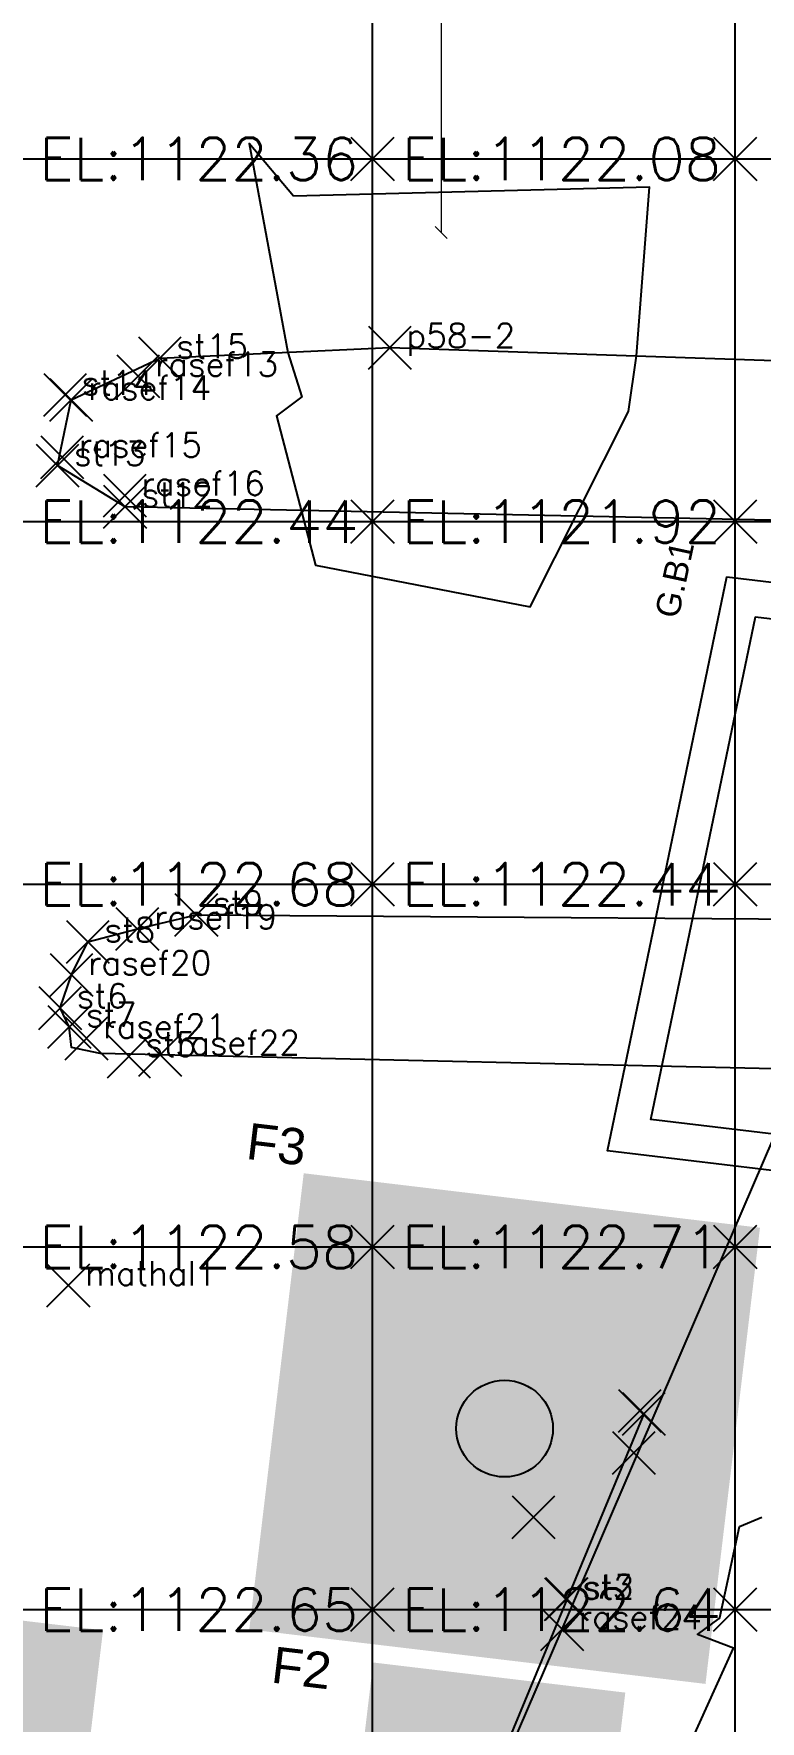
# Model space of a CAD drawing. Header units: metres. Extents: x -212 to 353974, y -37 to 356021.
# Drawn here: x 353797.36 to 353803.37, y 355927.13 to 355941.08 of the extents above; entities that cross this region are included whole.
import ezdxf
from ezdxf.enums import TextEntityAlignment as Align
from ezdxf.lldxf.tags import DXFTag

# ---------------------------------------------------------------- set-up
doc = ezdxf.new("R2010")
doc.units = ezdxf.units.M
doc.linetypes.add('( Hidden )', pattern=[0.375, 0.25, -0.125])
for name, color, linetype in [('C-TOPO-MINR', 8, 'Continuous'), ('C-TOPO-TEXT', 7, 'Continuous'), ('Obs.ts.td2', 7, 'Continuous'), ('Obs.ts.td2_Mark', 7, 'Continuous'), ('P-R-WPUS', 4, 'DRAIN_PIPE'), ('S-S-COLUMN', 60, 'Continuous'), ('S-S-COLUMN HATCH', 250, 'Continuous'), ('S-TEXT- BEAMS', 7, 'Continuous'), ('S-Text-Col.', 7, 'Continuous'), ('Survey.td2', 7, 'Continuous'), ('V-NODE', 1, 'Continuous')]:
    doc.layers.add(name, color=color, linetype=linetype)
doc.layers.add('S-D-WATER PROOF', color=8, linetype='( Hidden )', lineweight=0)
doc.layers.add('S-DIMENSIONS', color=134, linetype='Continuous', lineweight=13)
doc.styles.add('ARIAL', font='arial.ttf')
doc.styles.add('Site 1-200 (m)', font='arial.ttf', dxfattribs={"width": 0.85, "height": 0.2})
doc.styles.get("Standard").update_dxf_attribs({"font": 'simplex.shx'})
tags = doc.linetypes.add('DRAIN_PIPE', pattern='A,0.5,-0.2,["D",Standard,S=0.1,R=0,X=-0.1,Y=-0.05],-0.2', length=0.9).pattern_tags.tags
tags[6] = DXFTag(74, 10)
doc.dimstyles.new('FC 1-100 (m)', dxfattribs={"dimtxt": 0.2, "dimasz": 0.1, "dimexe": 0.144, "dimexo": 0.144, "dimgap": 0.072, "dimtad": 1, "dimzin": 1, "dimdsep": 46, "dimtxsty": 'Site 1-200 (m)', "dimblk": 'OBLIQUE', "dimcen": 90, "dimse1": 1, "dimse2": 1, "dimclrd": 256, "dimclrt": 256, "dimadec": 3, "dimazin": 0, "dimtfac": 1, "dimtix": 1, "dimtmove": 2, "dimatfit": 3, "dimfxl": 0.144, "dimtolj": 1, "dimlwd": -1, "dimarcsym": 0})

# ---------------------------------------------------------------- blocks, each defined once
blk = doc.blocks.new('*U1')
at = {"color": 0, "linetype": 'ByBlock', "lineweight": -2, "transparency": 16777216}
for p, q in [((-0.707, -0.707), (0.707, 0.707)), ((-0.707, 0.707), (0.707, -0.707))]:
    blk.add_line(p, q, dxfattribs=at)
blk = doc.blocks.new('*U587', base_point=(353802.3279, 355929.345, 1122.9365))
at = {"layer": 'V-NODE', "lineweight": -2, "xscale": 0.25, "yscale": 0.25, "zscale": 0.25}
blk.add_blockref('*U1', (353802.3279, 355929.345, 1122.9365), dxfattribs=at)
blk = doc.blocks.new('*U595', base_point=(353801.4975, 355928.8144, 1122.6279))
at = {"layer": 'V-NODE', "lineweight": -2, "xscale": 0.25, "yscale": 0.25, "zscale": 0.25}
blk.add_blockref('*U1', (353801.4975, 355928.8144, 1122.6279), dxfattribs=at)
blk = doc.blocks.new('*U596', base_point=(353802.4089, 355929.6684, 1122.6237))
at = {"layer": 'V-NODE', "lineweight": -2, "xscale": 0.25, "yscale": 0.25, "zscale": 0.25}
blk.add_blockref('*U1', (353802.4089, 355929.6684, 1122.6237), dxfattribs=at)
blk = doc.blocks.new('*U597', base_point=(353802.3763, 355929.6923, 1122.6307))
at = {"layer": 'V-NODE', "lineweight": -2, "xscale": 0.25, "yscale": 0.25, "zscale": 0.25}
blk.add_blockref('*U1', (353802.3763, 355929.6923, 1122.6307), dxfattribs=at)
blk = doc.blocks.new('*U915', base_point=(353801.7733, 355928.1382, 1122.6274))
at = {"layer": 'V-NODE', "lineweight": -2, "xscale": 0.25, "yscale": 0.25, "zscale": 0.25}
blk.add_blockref('*U1', (353801.7733, 355928.1382, 1122.6274), dxfattribs=at)
blk = doc.blocks.new('*U916', base_point=(353801.7653, 355928.1364, 1122.6273))
at = {"layer": 'V-NODE', "lineweight": -2, "xscale": 0.25, "yscale": 0.25, "zscale": 0.25}
blk.add_blockref('*U1', (353801.7653, 355928.1364, 1122.6273), dxfattribs=at)
blk = doc.blocks.new('*U918', base_point=(353798.1506, 355932.6253, 1122.5483))
at = {"layer": 'V-NODE', "lineweight": -2, "xscale": 0.25, "yscale": 0.25, "zscale": 0.25}
blk.add_blockref('*U1', (353798.1506, 355932.6253, 1122.5483), dxfattribs=at)
blk = doc.blocks.new('*U919', base_point=(353797.5833, 355933.0253, 1122.5503))
at = {"layer": 'V-NODE', "lineweight": -2, "xscale": 0.25, "yscale": 0.25, "zscale": 0.25}
blk.add_blockref('*U1', (353797.5833, 355933.0253, 1122.5503), dxfattribs=at)
blk = doc.blocks.new('*U920', base_point=(353797.6584, 355932.8697, 1122.5392))
at = {"layer": 'V-NODE', "lineweight": -2, "xscale": 0.25, "yscale": 0.25, "zscale": 0.25}
blk.add_blockref('*U1', (353797.6584, 355932.8697, 1122.5392), dxfattribs=at)
blk = doc.blocks.new('*U921', base_point=(353797.8124, 355933.5727, 1122.5284))
at = {"layer": 'V-NODE', "lineweight": -2, "xscale": 0.25, "yscale": 0.25, "zscale": 0.25}
blk.add_blockref('*U1', (353797.8124, 355933.5727, 1122.5284), dxfattribs=at)
blk = doc.blocks.new('*U922', base_point=(353798.7089, 355933.7949, 1122.5351))
at = {"layer": 'V-NODE', "lineweight": -2, "xscale": 0.25, "yscale": 0.25, "zscale": 0.25}
blk.add_blockref('*U1', (353798.7089, 355933.7949, 1122.5351), dxfattribs=at)
blk = doc.blocks.new('*U925', base_point=(353798.1191, 355937.1719, 1122.4441))
at = {"layer": 'V-NODE', "lineweight": -2, "xscale": 0.25, "yscale": 0.25, "zscale": 0.25}
blk.add_blockref('*U1', (353798.1191, 355937.1719, 1122.4441), dxfattribs=at)
blk = doc.blocks.new('*U926', base_point=(353797.5603, 355937.5121, 1122.4236))
at = {"layer": 'V-NODE', "lineweight": -2, "xscale": 0.25, "yscale": 0.25, "zscale": 0.25}
blk.add_blockref('*U1', (353797.5603, 355937.5121, 1122.4236), dxfattribs=at)
blk = doc.blocks.new('*U927', base_point=(353797.6246, 355938.0972, 1122.4133))
at = {"layer": 'V-NODE', "lineweight": -2, "xscale": 0.25, "yscale": 0.25, "zscale": 0.25}
blk.add_blockref('*U1', (353797.6246, 355938.0972, 1122.4133), dxfattribs=at)
blk = doc.blocks.new('*U928', base_point=(353798.4063, 355938.3995, 1122.418))
at = {"layer": 'V-NODE', "lineweight": -2, "xscale": 0.25, "yscale": 0.25, "zscale": 0.25}
blk.add_blockref('*U1', (353798.4063, 355938.3995, 1122.418), dxfattribs=at)
blk = doc.blocks.new('*U957', base_point=(353798.2289, 355938.2508, 1122.6494))
at = {"layer": 'V-NODE', "lineweight": -2, "xscale": 0.25, "yscale": 0.25, "zscale": 0.25}
blk.add_blockref('*U1', (353798.2289, 355938.2508, 1122.6494), dxfattribs=at)
blk = doc.blocks.new('*U958', base_point=(353797.6748, 355938.0562, 1122.6433))
at = {"layer": 'V-NODE', "lineweight": -2, "xscale": 0.25, "yscale": 0.25, "zscale": 0.25}
blk.add_blockref('*U1', (353797.6748, 355938.0562, 1122.6433), dxfattribs=at)
blk = doc.blocks.new('*U959', base_point=(353797.599, 355937.5825, 1122.6622))
at = {"layer": 'V-NODE', "lineweight": -2, "xscale": 0.25, "yscale": 0.25, "zscale": 0.25}
blk.add_blockref('*U1', (353797.599, 355937.5825, 1122.6622), dxfattribs=at)
blk = doc.blocks.new('*U960', base_point=(353798.1179, 355937.2647, 1122.6678))
at = {"layer": 'V-NODE', "lineweight": -2, "xscale": 0.25, "yscale": 0.25, "zscale": 0.25}
blk.add_blockref('*U1', (353798.1179, 355937.2647, 1122.6678), dxfattribs=at)
blk = doc.blocks.new('*U963', base_point=(353798.2212, 355933.6797, 1122.772))
at = {"layer": 'V-NODE', "lineweight": -2, "xscale": 0.25, "yscale": 0.25, "zscale": 0.25}
blk.add_blockref('*U1', (353798.2212, 355933.6797, 1122.772), dxfattribs=at)
blk = doc.blocks.new('*U964', base_point=(353797.6764, 355933.2992, 1122.7632))
at = {"layer": 'V-NODE', "lineweight": -2, "xscale": 0.25, "yscale": 0.25, "zscale": 0.25}
blk.add_blockref('*U1', (353797.6764, 355933.2992, 1122.7632), dxfattribs=at)
blk = doc.blocks.new('*U965', base_point=(353797.8007, 355932.7746, 1122.7646))
at = {"layer": 'V-NODE', "lineweight": -2, "xscale": 0.25, "yscale": 0.25, "zscale": 0.25}
blk.add_blockref('*U1', (353797.8007, 355932.7746, 1122.7646), dxfattribs=at)
blk = doc.blocks.new('*U966', base_point=(353798.4097, 355932.6387, 1122.7867))
at = {"layer": 'V-NODE', "lineweight": -2, "xscale": 0.25, "yscale": 0.25, "zscale": 0.25}
blk.add_blockref('*U1', (353798.4097, 355932.6387, 1122.7867), dxfattribs=at)
blk = doc.blocks.new('*U968', base_point=(353801.7344, 355927.8878, 1122.9103))
at = {"layer": 'V-NODE', "lineweight": -2, "xscale": 0.25, "yscale": 0.25, "zscale": 0.25}
blk.add_blockref('*U1', (353801.7344, 355927.8878, 1122.9103), dxfattribs=at)
blk = doc.blocks.new('*U978', base_point=(353797.6506, 355930.7312, 1122.5856))
at = {"layer": 'V-NODE', "lineweight": -2, "xscale": 0.25, "yscale": 0.25, "zscale": 0.25}
blk.add_blockref('*U1', (353797.6506, 355930.7312, 1122.5856), dxfattribs=at)
blk = doc.blocks.new('*U980', base_point=(353800.3097, 355938.4875, 1121.667))
at = {"layer": 'V-NODE', "lineweight": -2, "xscale": 0.25, "yscale": 0.25, "zscale": 0.25}
blk.add_blockref('*U1', (353800.3097, 355938.4875, 1121.667), dxfattribs=at)
blk = doc.blocks.new('_OBLIQUE')
at = {"color": 0, "linetype": 'ByBlock'}
blk.add_line((-0.5, -0.5), (0.5, 0.5), dxfattribs=at)
blk = doc.blocks.new('*D1112')
at = {"layer": 'S-DIMENSIONS', "transparency": 16777216}
blk.add_line((353800.737, 355943.539), (353800.733, 355939.439), dxfattribs=at)
at = {"layer": 'S-DIMENSIONS', "transparency": 16777216, "xscale": 0.1, "yscale": 0.1, "zscale": 0.1}
for p, rotation in [((353800.737, 355943.539), 89.95258190671632), ((353800.733, 355939.439), 269.9525819067163)]:
    blk.add_blockref('_OBLIQUE', p, dxfattribs=dict(at, rotation=rotation))
at = {"layer": 'S-DIMENSIONS', "transparency": 16777216, "insert": (353800.561, 355941.489), "char_height": 0.2, "attachment_point": 5, "rotation": 89.9526, "style": 'Site 1-200 (m)'}
blk.add_mtext('\\A1;4.10', dxfattribs=at)

msp = doc.modelspace()

# ---------------------------------------------------------------- hatches: boundary and pattern name
at = {"layer": 'S-D-WATER PROOF'}
h = msp.add_hatch(color=254, dxfattribs=at)
h.dxf.hatch_style = 1
h.paths.add_polyline_path([(353803.37035, 355931.20782), (353799.59712, 355931.65833), (353799.1466, 355927.8851), (353802.91983, 355927.43458)])
h.paths.add_polyline_path([(353800.17142, 355927.61167), (353802.25663, 355927.3627), (353801.96023, 355924.88031), (353799.87503, 355925.12928)])
h.paths.add_polyline_path([(353795.85206, 355928.1274), (353797.93727, 355927.87843), (353797.64088, 355925.39604), (353795.55567, 355925.64501)])
at = {"layer": 'S-S-COLUMN HATCH'}
h = msp.add_hatch(color=256, dxfattribs=at)
h.dxf.hatch_style = 1
edge = h.paths.add_edge_path()
edge.add_arc((353801.25847, 355929.54646), 0.4, -6.808782, 353.191218)

# ---------------------------------------------------------------- linework, layer by layer
at = {"color": 7, "true_color": 0xffffff}
for p, q in [((353800.16579, 355913.73609, 1117.50968), (353800.16579, 355980.17727, 1121.65316)), ((353803.16579, 355916.04908, 1117.65392), (353803.16579, 355979.64213, 1121.61978)), ((353771.79156, 355940.04908, 1117.51445), (353814.45299, 355940.04908, 1130.30959)), ((353772.47558, 355937.04908, 1117.7196), (353814.47718, 355937.04908, 1130.31684)), ((353773.1596, 355934.04908, 1117.92476), (353814.51346, 355934.04908, 1130.32772)), ((353773.84361, 355931.04908, 1118.12991), (353814.50137, 355931.04908, 1130.3241)), ((353774.52763, 355928.04908, 1118.33506), (353814.50137, 355928.04908, 1130.3241))]:
    msp.add_line(p, q, dxfattribs=at)
at = {"color": 3, "elevation": 1122.6237}
msp.add_lwpolyline([(353802.40892, 355929.66842), (353800.05302, 355923.98442), (353798.95544, 355921.43629), (353798.37169, 355920.08105), (353797.87481, 355917.62718), (353798.72105, 355914.27362), (353799.69808, 355913.33266), (353803.65205, 355916.74323), (353805.93102, 355921.30639), (353808.23619, 355925.688), (353811.57722, 355931.93288), (353811.62164, 355933.21776), (353811.79283, 355938.92371), (353811.31452, 355946.97907), (353811.28212, 355954.63097), (353812.12652, 355976.01194), (353813.14102, 355978.94756), (353812.99855, 355981.85478), (353812.12789, 355983.60794), (353808.90691, 355985.91625), (353798.49971, 355987.04219), (353791.68017, 355988.31221)], dxfattribs=at)
at = {"color": 252, "true_color": 0x939598, "elevation": 1123.0489}
msp.add_lwpolyline([(353798.37169, 355920.08105), (353801.73435, 355927.88779), (353803.72638, 355932.51607), (353798.40973, 355932.63871), (353797.91284, 355932.65018), (353797.6764, 355932.69918), (353797.65843, 355932.86972), (353797.58329, 355933.02534), (353797.6764, 355933.29918), (353797.81242, 355933.57267), (353798.22121, 355933.67975), (353798.7089, 355933.79495), (353805.68581, 355933.74621), (353805.72493, 355937.01467), (353798.11914, 355937.17187), (353797.56029, 355937.51211), (353797.67476, 355938.05617), (353798.40631, 355938.39955), (353800.30967, 355938.48746), (353805.52121, 355938.31188), (353805.75662, 355941.45014)], dxfattribs=at)
at = {"layer": 'C-TOPO-MINR', "color": 8, "linetype": 'Continuous', "lineweight": -3, "elevation": 1122, "flags": 128}
msp.add_lwpolyline([(353799.51385, 355939.7397), (353799.14645, 355940.17518), (353799.46572, 355938.44848), (353799.58041, 355938.08063), (353799.37099, 355937.92374), (353799.69564, 355936.68744), (353801.47038, 355936.34371), (353802.28271, 355937.95976), (353802.34856, 355938.41847), (353802.4566, 355939.81487), (353799.51385, 355939.7397)], close=True, dxfattribs=at)
at = {"layer": 'C-TOPO-MINR', "color": 8, "linetype": 'Continuous', "lineweight": -3, "elevation": 1124, "flags": 128}
msp.add_lwpolyline([(353802.30225, 355925.85394), (353803.15063, 355927.72918), (353802.85423, 355927.84416), (353803.0339, 355927.97448), (353803.03828, 355927.98253), (353803.20185, 355928.73562), (353803.38558, 355928.81397)], dxfattribs=at)
at = {"layer": 'C-TOPO-TEXT', "color": 6, "linetype": 'Continuous', "lineweight": -3}
for p, q in [((353799.98618, 355939.86947, 1122.0766), (353800.34539, 355940.22868, 1122.0766)), ((353799.98618, 355940.22868, 1122.0766), (353800.34539, 355939.86947, 1122.0766)), ((353802.98618, 355939.86947, 1122.11257), (353803.34539, 355940.22868, 1122.11257)), ((353802.98618, 355940.22868, 1122.11257), (353803.34539, 355939.86947, 1122.11257)), ((353799.98618, 355936.86947, 1121.92144), (353800.34539, 355937.22868, 1121.92144)), ((353799.98618, 355937.22868, 1121.92144), (353800.34539, 355936.86947, 1121.92144)), ((353802.98618, 355936.86947, 1122.19948), (353803.34539, 355937.22868, 1122.19948)), ((353802.98618, 355937.22868, 1122.19948), (353803.34539, 355936.86947, 1122.19948)), ((353799.98618, 355933.86947, 1122.44203), (353800.34539, 355934.22868, 1122.44203)), ((353799.98618, 355934.22868, 1122.44203), (353800.34539, 355933.86947, 1122.44203)), ((353802.98618, 355933.86947, 1122.42383), (353803.34539, 355934.22868, 1122.42383)), ((353802.98618, 355934.22868, 1122.42383), (353803.34539, 355933.86947, 1122.42383)), ((353799.98618, 355930.86947, 1122.71067), (353800.34539, 355931.22868, 1122.71067)), ((353799.98618, 355931.22868, 1122.71067), (353800.34539, 355930.86947, 1122.71067)), ((353802.98618, 355930.86947, 1122.72537), (353803.34539, 355931.22868, 1122.72537)), ((353802.98618, 355931.22868, 1122.72537), (353803.34539, 355930.86947, 1122.72537)), ((353799.98618, 355927.86947, 1122.64379), (353800.34539, 355928.22868, 1122.64379)), ((353799.98618, 355928.22868, 1122.64379), (353800.34539, 355927.86947, 1122.64379)), ((353802.98618, 355927.86947, 1124.11948), (353803.34539, 355928.22868, 1124.11948)), ((353802.98618, 355928.22868, 1124.11948), (353803.34539, 355927.86947, 1124.11948))]:
    msp.add_line(p, q, dxfattribs=at)
at = {"layer": 'Obs.ts.td2'}
for p in [(353800.30967, 355938.48746, 1121.667), (353798.40631, 355938.39955, 1122.418), (353798.22886, 355938.25076, 1122.6494), (353797.62459, 355938.09721, 1122.4133), (353797.67476, 355938.05617, 1122.6433), (353797.59899, 355937.58251, 1122.6622), (353797.56029, 355937.51211, 1122.4236), (353798.11795, 355937.26468, 1122.6678), (353798.11914, 355937.17187, 1122.4441), (353798.22121, 355933.67975, 1122.772), (353798.7089, 355933.79495, 1122.5351), (353797.81242, 355933.57267, 1122.5284), (353797.6764, 355933.29918, 1122.7632), (353797.58329, 355933.02534, 1122.5503), (353797.65843, 355932.86972, 1122.5392), (353797.80074, 355932.77464, 1122.7646), (353798.15061, 355932.62533, 1122.5483), (353798.40973, 355932.63871, 1122.7867), (353797.65064, 355930.7312, 1122.5856), (353801.76533, 355928.13637, 1122.6273), (353801.77334, 355928.13816, 1122.6274), (353801.73435, 355927.88779, 1122.9103)]:
    msp.add_point(p, dxfattribs=at)
at = {"layer": 'P-R-WPUS', "linetype": 'ByBlock'}
for points in [[(353805.33523, 355931.45879), (353802.10849, 355931.84406), (353803.09658, 355936.59241), (353805.33926, 355936.32464)], [(353805.03551, 355931.79671), (353802.46884, 355932.10317), (353803.33423, 355936.2619), (353805.03903, 355936.05835)]]:
    msp.add_lwpolyline(points, close=True, dxfattribs=at)
at = {"layer": 'S-S-COLUMN'}
msp.add_circle((353801.25847, 355929.54646), 0.4, dxfattribs=at)
at = {"layer": 'Survey.td2'}
for p in [(353802.37634, 355929.69232, 1122.6307), (353802.40892, 355929.66842, 1122.6237), (353802.32792, 355929.34495, 1122.9365), (353801.49753, 355928.81441, 1122.6279)]:
    msp.add_point(p, dxfattribs=at)

# ---------------------------------------------------------------- block references
at = {"layer": 'V-NODE'}
for name, p in [('*U928', (353798.4063, 355938.3995, 1122.418)), ('*U980', (353800.3097, 355938.4875, 1121.667)), ('*U957', (353798.2289, 355938.2508, 1122.6494)), ('*U927', (353797.6246, 355938.0972, 1122.4133)), ('*U958', (353797.6748, 355938.0562, 1122.6433)), ('*U959', (353797.599, 355937.5825, 1122.6622)), ('*U926', (353797.5603, 355937.5121, 1122.4236)), ('*U960', (353798.1179, 355937.2647, 1122.6678)), ('*U925', (353798.1191, 355937.1719, 1122.4441)), ('*U922', (353798.7089, 355933.7949, 1122.5351)), ('*U963', (353798.2212, 355933.6797, 1122.772)), ('*U921', (353797.8124, 355933.5727, 1122.5284)), ('*U964', (353797.6764, 355933.2992, 1122.7632)), ('*U919', (353797.5833, 355933.0253, 1122.5503)), ('*U920', (353797.6584, 355932.8697, 1122.5392)), ('*U965', (353797.8007, 355932.7746, 1122.7646)), ('*U918', (353798.1506, 355932.6253, 1122.5483)), ('*U966', (353798.4097, 355932.6387, 1122.7867)), ('*U978', (353797.6506, 355930.7312, 1122.5856)), ('*U597', (353802.3763, 355929.6923, 1122.6307)), ('*U596', (353802.4089, 355929.6684, 1122.6237)), ('*U587', (353802.3279, 355929.345, 1122.9365)), ('*U595', (353801.4975, 355928.8144, 1122.6279)), ('*U916', (353801.7653, 355928.1364, 1122.6273)), ('*U915', (353801.7733, 355928.1382, 1122.6274)), ('*U968', (353801.7344, 355927.8878, 1122.9103))]:
    msp.add_blockref(name, p, dxfattribs=at)

# ---------------------------------------------------------------- texts
at = {"layer": 'C-TOPO-TEXT', "color": 7, "linetype": 'Continuous', "lineweight": -3, "char_height": 0.35, "attachment_point": 4}
for s, insert in [('EL:1122.36', (353797.40889, 355940.04908, 1122.36343)), ('EL:1122.08', (353800.40889, 355940.04908, 1122.0766)), ('EL:1122.44', (353797.40889, 355937.04908, 1122.44223)), ('EL:1121.92', (353800.40889, 355937.04908, 1121.92144)), ('EL:1122.68', (353797.40889, 355934.04908, 1122.68022)), ('EL:1122.44', (353800.40889, 355934.04908, 1122.44203)), ('EL:1122.58', (353797.40889, 355931.04908, 1122.58294)), ('EL:1122.71', (353800.40889, 355931.04908, 1122.71067)), ('EL:1122.65', (353797.40889, 355928.04908, 1122.64666)), ('EL:1122.64', (353800.40889, 355928.04908, 1122.64379))]:
    msp.add_mtext(s, dxfattribs=dict(at, insert=insert))
at = {"layer": 'Obs.ts.td2_Mark'}
for s, p in [(' st15', (353798.40631, 355938.39955, 1122.418)), (' p58-2', (353800.30967, 355938.48746, 1121.667)), (' rasef13', (353798.22886, 355938.25076, 1122.6494)), (' st14', (353797.62459, 355938.09721, 1122.4133)), (' rasef14', (353797.67476, 355938.05617, 1122.6433)), (' rasef15', (353797.59899, 355937.58251, 1122.6622)), (' st13', (353797.56029, 355937.51211, 1122.4236)), (' rasef16', (353798.11795, 355937.26468, 1122.6678)), (' st12', (353798.11914, 355937.17187, 1122.4441)), (' st9', (353798.7089, 355933.79495, 1122.5351)), (' rasef19', (353798.22121, 355933.67975, 1122.772)), (' st8', (353797.81242, 355933.57267, 1122.5284)), (' rasef20', (353797.6764, 355933.29918, 1122.7632)), (' st6', (353797.58329, 355933.02534, 1122.5503)), (' st7', (353797.65843, 355932.86972, 1122.5392)), (' rasef21', (353797.80074, 355932.77464, 1122.7646)), (' rasef22', (353798.40973, 355932.63871, 1122.7867)), (' st5', (353798.15061, 355932.62533, 1122.5483)), (' mathal1', (353797.65064, 355930.7312, 1122.5856)), (' st3', (353801.76533, 355928.13637, 1122.6273)), (' st2', (353801.77334, 355928.13816, 1122.6274)), (' rasef24', (353801.73435, 355927.88779, 1122.9103))]:
    msp.add_text(s, height=0.2, dxfattribs=at).set_placement(p)
at = {"layer": 'S-TEXT- BEAMS', "ltscale": 0.05, "style": 'ARIAL'}
msp.add_text('G.B1', height=0.200002, rotation=77.905772, dxfattribs=at).set_placement((353802.59661, 355936.25944), align=Align.MIDDLE_LEFT)
at = {"layer": 'S-Text-Col.', "ltscale": 0.05, "style": 'ARIAL'}
for s, p in [('F3', (353799.12947, 355931.92759)), ('F2', (353799.33705, 355927.59609))]:
    msp.add_text(s, height=0.300003, rotation=353.191218, dxfattribs=at).set_placement(p, align=Align.MIDDLE_LEFT)

# ---------------------------------------------------------------- dimensions: what is measured, and where the dimension line sits
at = {"layer": 'S-DIMENSIONS'}
dim = msp.add_aligned_dim(p1=(353801.38285, 355943.53836), p2=(353801.37945, 355939.43832), distance=-0.64632, dimstyle='FC 1-100 (m)', dxfattribs=at)
dim.commit()
dim.dimension.update_dxf_attribs({"geometry": '*D1112', "text_midpoint": (353800.56071, 355941.48902)})

doc.saveas('drawing.dxf')
